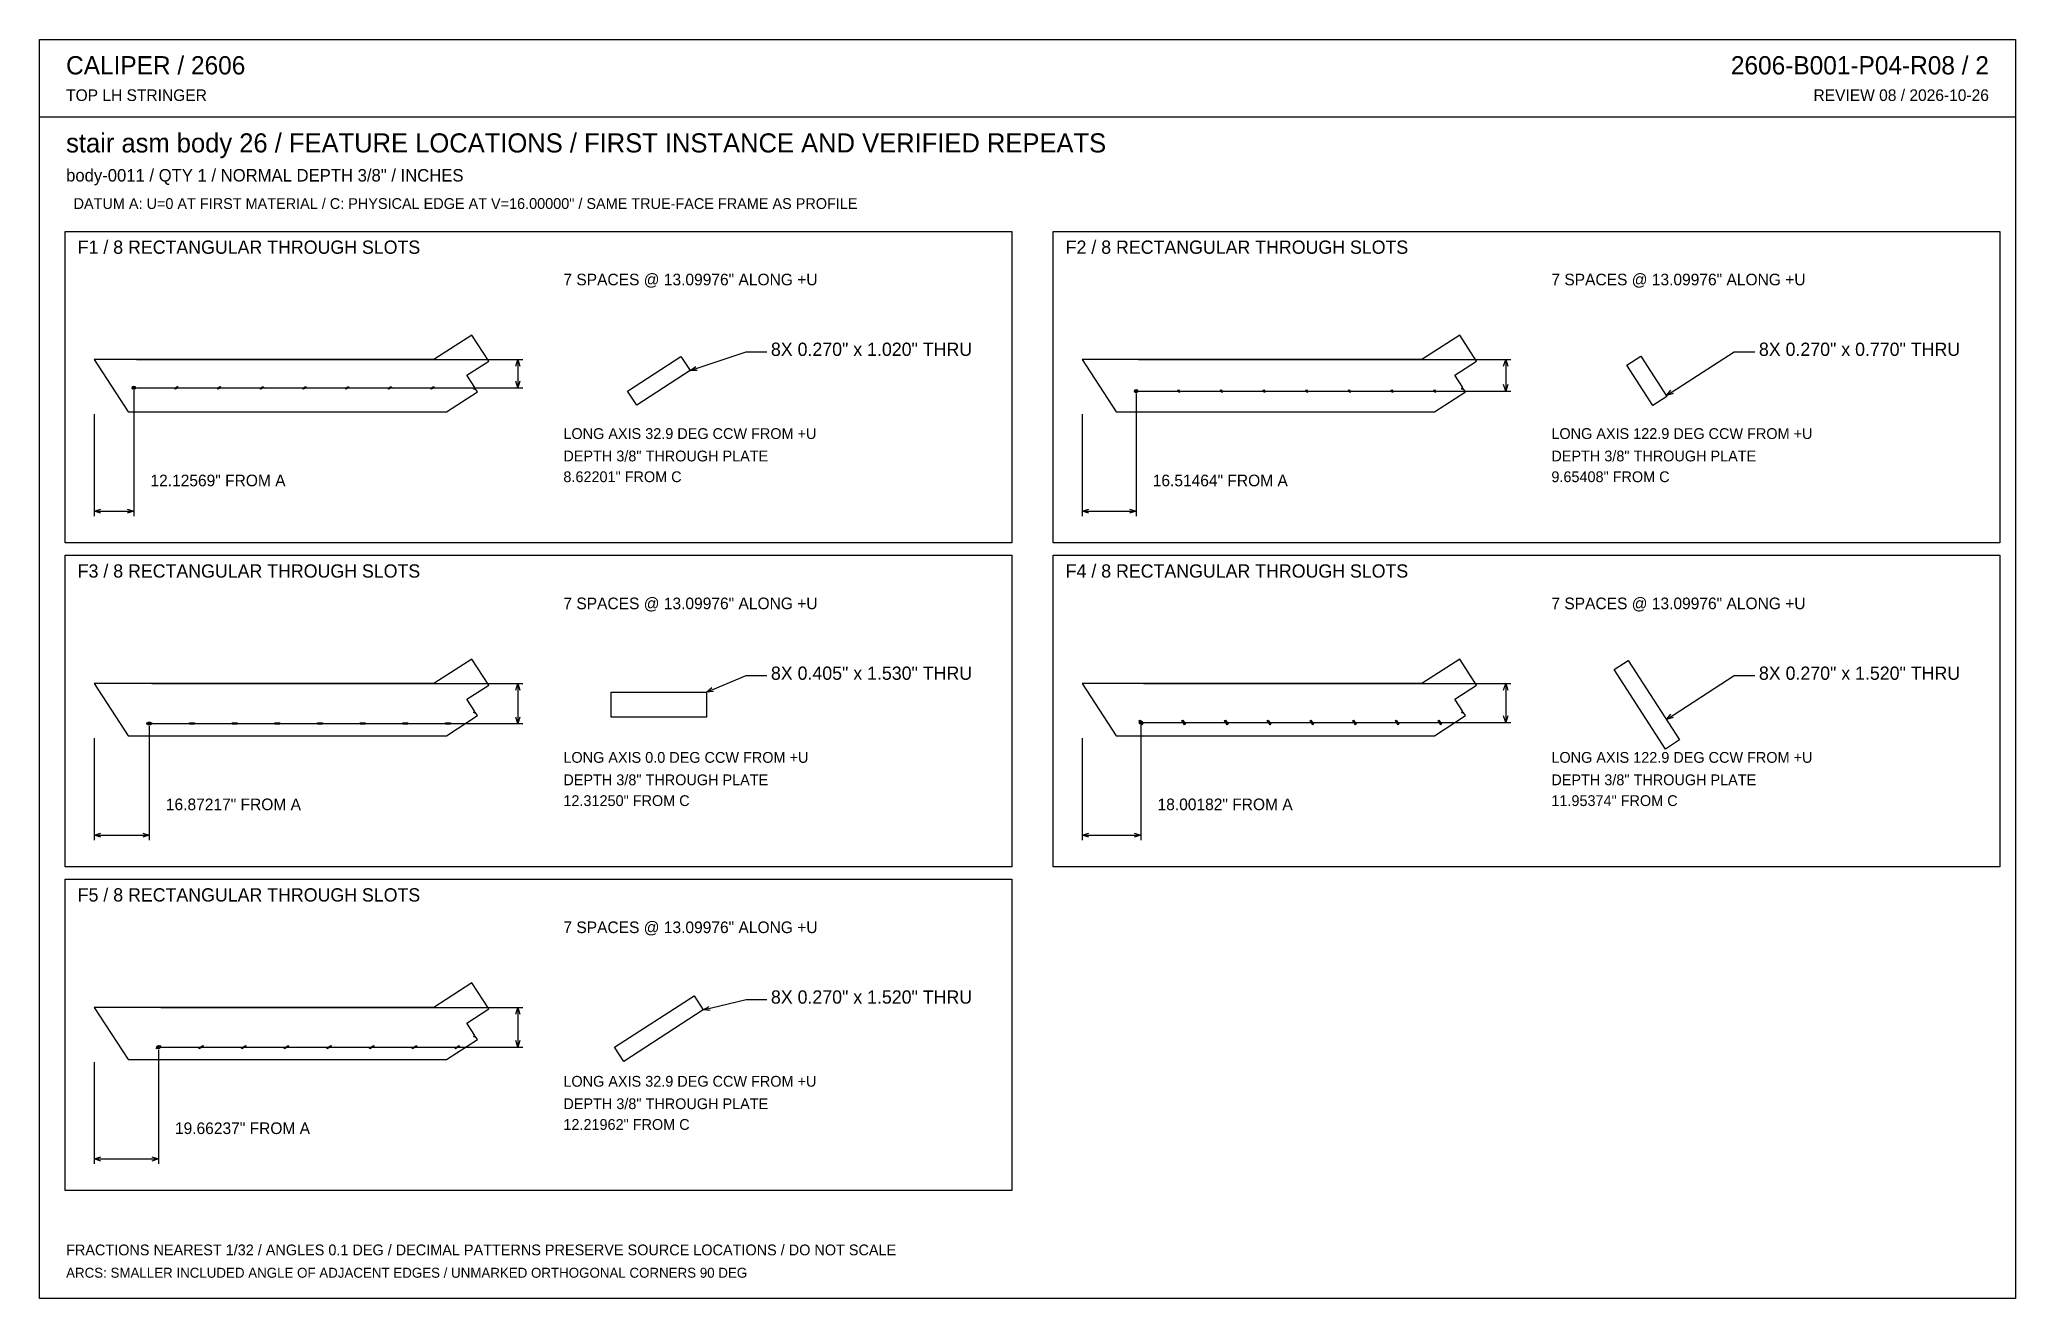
# Model space of a CAD drawing. Header units: inches. Extents: x 0.5 to 33.5, y 0.5 to 21.5.
import ezdxf
from ezdxf.enums import TextEntityAlignment as Align

# ---------------------------------------------------------------- set-up
doc = ezdxf.new("R2010")
doc.units = ezdxf.units.IN
doc.header["$MEASUREMENT"] = 0

msp = doc.modelspace()

# ---------------------------------------------------------------- linework, layer by layer
at = {"layer": 'ANNOTATION'}
for p, q in [((11.356, 15.99), (12.292, 16.306)), ((12.292, 16.306), (12.639, 16.306)), ((27.688, 15.574), (28.819, 16.306)), ((28.819, 16.306), (29.167, 16.306)), ((2.092, 16.174), (8.556, 16.174)), ((8.438, 16.063), (8.472, 16.174)), ((8.472, 16.174), (8.472, 15.704)), ((8.472, 16.174), (8.507, 16.063)), ((11.356, 15.99), (11.45, 16.058)), ((11.472, 15.992), (11.356, 15.99)), ((18.859, 16.174), (25.083, 16.174)), ((24.965, 16.063), (25, 16.174)), ((25, 16.174), (25, 15.647)), ((25, 16.174), (25.035, 16.063)), ((2.05, 15.662), (2.05, 13.556)), ((2.092, 15.704), (8.556, 15.704)), ((8.472, 15.704), (8.438, 15.815)), ((8.507, 15.815), (8.472, 15.704)), ((18.817, 15.606), (18.817, 13.556)), ((18.859, 15.647), (25.083, 15.647)), ((25, 15.647), (24.965, 15.759)), ((25.035, 15.759), (25, 15.647)), ((27.688, 15.574), (27.762, 15.663)), ((27.8, 15.605), (27.688, 15.574)), ((1.389, 15.26), (1.389, 13.556)), ((17.917, 15.26), (17.917, 13.556)), ((1.389, 13.639), (1.5, 13.674)), ((1.389, 13.639), (2.05, 13.639)), ((1.5, 13.604), (1.389, 13.639)), ((1.939, 13.674), (2.05, 13.639)), ((2.05, 13.639), (1.939, 13.604)), ((17.917, 13.639), (18.028, 13.674)), ((17.917, 13.639), (18.817, 13.639)), ((18.028, 13.604), (17.917, 13.639)), ((18.706, 13.674), (18.817, 13.639)), ((18.817, 13.639), (18.706, 13.604)), ((2.35, 10.757), (8.556, 10.757)), ((8.438, 10.646), (8.472, 10.757)), ((8.472, 10.757), (8.472, 10.086)), ((8.472, 10.757), (8.507, 10.646)), ((11.63, 10.614), (12.292, 10.889)), ((11.63, 10.614), (11.719, 10.688)), ((11.746, 10.624), (11.63, 10.614)), ((12.292, 10.889), (12.639, 10.889)), ((18.94, 10.757), (25.083, 10.757)), ((24.965, 10.646), (25, 10.757)), ((25, 10.757), (25, 10.105)), ((25, 10.757), (25.035, 10.646)), ((27.688, 10.157), (28.819, 10.889)), ((28.819, 10.889), (29.167, 10.889)), ((2.309, 10.044), (2.309, 8.139)), ((2.35, 10.086), (8.556, 10.086)), ((8.472, 10.086), (8.438, 10.197)), ((8.507, 10.197), (8.472, 10.086)), ((18.898, 10.064), (18.898, 8.139)), ((18.94, 10.105), (25.083, 10.105)), ((25, 10.105), (24.965, 10.216)), ((25.035, 10.216), (25, 10.105)), ((27.688, 10.157), (27.762, 10.246)), ((27.8, 10.188), (27.688, 10.157)), ((1.389, 9.843), (1.389, 8.139)), ((17.917, 9.843), (17.917, 8.139)), ((1.389, 8.222), (1.5, 8.257)), ((1.389, 8.222), (2.309, 8.222)), ((1.5, 8.188), (1.389, 8.222)), ((2.198, 8.257), (2.309, 8.222)), ((2.309, 8.222), (2.198, 8.188)), ((17.917, 8.222), (18.028, 8.257)), ((17.917, 8.222), (18.898, 8.222)), ((18.028, 8.188), (17.917, 8.222)), ((18.787, 8.257), (18.898, 8.222)), ((18.898, 8.222), (18.787, 8.188)), ((2.502, 5.34), (8.556, 5.34)), ((8.438, 5.229), (8.472, 5.34)), ((8.472, 5.34), (8.472, 4.674)), ((8.472, 5.34), (8.507, 5.229)), ((11.574, 5.298), (12.292, 5.472)), ((11.574, 5.298), (11.674, 5.358)), ((11.691, 5.29), (11.574, 5.298)), ((12.292, 5.472), (12.639, 5.472)), ((2.461, 4.633), (2.461, 2.722)), ((2.502, 4.674), (8.556, 4.674)), ((8.472, 4.674), (8.438, 4.785)), ((8.507, 4.785), (8.472, 4.674)), ((1.389, 4.426), (1.389, 2.722)), ((1.389, 2.806), (1.5, 2.84)), ((1.389, 2.806), (2.461, 2.806)), ((1.5, 2.771), (1.389, 2.806)), ((2.35, 2.84), (2.461, 2.806)), ((2.461, 2.806), (2.35, 2.771))]:
    msp.add_line(p, q, dxfattribs=at)
for centre in [(2.05, 15.704), (18.817, 15.647), (2.309, 10.086), (18.898, 10.105), (2.461, 4.674)]:
    msp.add_circle(centre, 0.0278, dxfattribs=at)
at = {"layer": 'OUTLINE'}
for p, q in [((0.472, 21.528), (33.528, 21.528)), ((0.472, 0.472), (0.472, 21.528)), ((33.528, 21.528), (33.528, 0.472)), ((0.472, 20.236), (33.528, 20.236)), ((0.903, 18.319), (16.736, 18.319)), ((0.903, 13.111), (0.903, 18.319)), ((16.736, 18.319), (16.736, 13.111)), ((17.431, 18.319), (33.264, 18.319)), ((17.431, 13.111), (17.431, 18.319)), ((33.264, 18.319), (33.264, 13.111)), ((7.705, 16.583), (7.071, 16.174)), ((7.986, 16.148), (7.705, 16.583)), ((24.233, 16.583), (23.599, 16.174)), ((24.514, 16.148), (24.233, 16.583)), ((10.311, 15.649), (11.203, 16.226)), ((11.203, 16.226), (11.356, 15.99)), ((27.025, 16.08), (27.261, 16.233)), ((27.261, 16.233), (27.697, 15.559)), ((7.071, 16.174), (1.389, 16.174)), ((1.389, 16.174), (1.953, 15.301)), ((7.62, 15.912), (7.986, 16.148)), ((7.753, 15.706), (7.62, 15.912)), ((11.356, 15.99), (10.464, 15.413)), ((23.599, 16.174), (17.917, 16.174)), ((17.917, 16.174), (18.481, 15.301)), ((24.148, 15.912), (24.514, 16.148)), ((24.281, 15.706), (24.148, 15.912)), ((27.461, 15.406), (27.025, 16.08)), ((2.023, 15.695), (2.069, 15.725)), ((2.031, 15.682), (2.023, 15.695)), ((2.077, 15.713), (2.031, 15.682)), ((2.069, 15.725), (2.077, 15.713)), ((2.737, 15.695), (2.783, 15.725)), ((2.745, 15.682), (2.737, 15.695)), ((2.791, 15.713), (2.745, 15.682)), ((2.783, 15.725), (2.791, 15.713)), ((3.451, 15.695), (3.497, 15.725)), ((3.459, 15.682), (3.451, 15.695)), ((3.505, 15.713), (3.459, 15.682)), ((3.497, 15.725), (3.505, 15.713)), ((4.165, 15.695), (4.211, 15.725)), ((4.173, 15.682), (4.165, 15.695)), ((4.219, 15.713), (4.173, 15.682)), ((4.211, 15.725), (4.219, 15.713)), ((4.879, 15.695), (4.926, 15.725)), ((4.887, 15.682), (4.879, 15.695)), ((4.934, 15.713), (4.887, 15.682)), ((4.926, 15.725), (4.934, 15.713)), ((5.593, 15.695), (5.64, 15.725)), ((5.601, 15.682), (5.593, 15.695)), ((5.648, 15.713), (5.601, 15.682)), ((5.64, 15.725), (5.648, 15.713)), ((6.307, 15.695), (6.354, 15.725)), ((6.315, 15.682), (6.307, 15.695)), ((6.362, 15.713), (6.315, 15.682)), ((6.354, 15.725), (6.362, 15.713)), ((7.021, 15.695), (7.068, 15.725)), ((7.029, 15.682), (7.021, 15.695)), ((7.076, 15.713), (7.029, 15.682)), ((7.068, 15.725), (7.076, 15.713)), ((7.279, 15.301), (7.798, 15.637)), ((7.735, 15.695), (7.753, 15.706)), ((7.743, 15.682), (7.735, 15.695)), ((7.743, 15.682), (7.761, 15.694)), ((7.798, 15.637), (7.761, 15.694)), ((10.464, 15.413), (10.311, 15.649)), ((18.799, 15.661), (18.812, 15.669)), ((18.822, 15.626), (18.799, 15.661)), ((18.812, 15.669), (18.834, 15.634)), ((18.834, 15.634), (18.822, 15.626)), ((19.513, 15.661), (19.526, 15.669)), ((19.536, 15.626), (19.513, 15.661)), ((19.526, 15.669), (19.549, 15.634)), ((19.549, 15.634), (19.536, 15.626)), ((20.227, 15.661), (20.24, 15.669)), ((20.25, 15.626), (20.227, 15.661)), ((20.24, 15.669), (20.263, 15.634)), ((20.263, 15.634), (20.25, 15.626)), ((20.942, 15.661), (20.954, 15.669)), ((20.964, 15.626), (20.942, 15.661)), ((20.954, 15.669), (20.977, 15.634)), ((20.977, 15.634), (20.964, 15.626)), ((21.656, 15.661), (21.668, 15.669)), ((21.678, 15.626), (21.656, 15.661)), ((21.668, 15.669), (21.691, 15.634)), ((21.691, 15.634), (21.678, 15.626)), ((22.37, 15.661), (22.382, 15.669)), ((22.393, 15.626), (22.37, 15.661)), ((22.382, 15.669), (22.405, 15.634)), ((22.405, 15.634), (22.393, 15.626)), ((23.084, 15.661), (23.096, 15.669)), ((23.107, 15.626), (23.084, 15.661)), ((23.096, 15.669), (23.119, 15.634)), ((23.119, 15.634), (23.107, 15.626)), ((23.798, 15.661), (23.81, 15.669)), ((23.821, 15.626), (23.798, 15.661)), ((23.806, 15.301), (24.325, 15.637)), ((23.81, 15.669), (23.833, 15.634)), ((23.833, 15.634), (23.821, 15.626)), ((24.263, 15.695), (24.281, 15.706)), ((24.271, 15.682), (24.263, 15.695)), ((24.271, 15.682), (24.289, 15.694)), ((24.325, 15.637), (24.289, 15.694)), ((27.697, 15.559), (27.461, 15.406)), ((1.953, 15.301), (7.279, 15.301)), ((18.481, 15.301), (23.806, 15.301)), ((16.736, 13.111), (0.903, 13.111)), ((0.903, 12.903), (16.736, 12.903)), ((0.903, 7.694), (0.903, 12.903)), ((16.736, 12.903), (16.736, 7.694)), ((33.264, 13.111), (17.431, 13.111)), ((17.431, 12.903), (33.264, 12.903)), ((17.431, 7.694), (17.431, 12.903)), ((33.264, 12.903), (33.264, 7.694)), ((7.705, 11.167), (7.071, 10.757)), ((7.986, 10.732), (7.705, 11.167)), ((24.233, 11.167), (23.599, 10.757)), ((24.514, 10.732), (24.233, 11.167)), ((26.813, 10.991), (27.049, 11.144)), ((27.673, 9.662), (26.813, 10.991)), ((27.049, 11.144), (27.909, 9.814)), ((7.071, 10.757), (1.389, 10.757)), ((1.389, 10.757), (1.953, 9.885)), ((7.62, 10.495), (7.986, 10.732)), ((10.036, 10.192), (10.036, 10.614)), ((10.036, 10.614), (11.63, 10.614)), ((11.63, 10.614), (11.63, 10.192)), ((23.599, 10.757), (17.917, 10.757)), ((17.917, 10.757), (18.481, 9.885)), ((24.148, 10.495), (24.514, 10.732)), ((7.753, 10.289), (7.62, 10.495)), ((7.735, 10.278), (7.753, 10.289)), ((7.743, 10.266), (7.735, 10.278)), ((7.743, 10.266), (7.761, 10.277)), ((7.798, 10.22), (7.761, 10.277)), ((24.281, 10.289), (24.148, 10.495)), ((24.263, 10.278), (24.281, 10.289)), ((24.271, 10.266), (24.263, 10.278)), ((24.271, 10.266), (24.289, 10.277)), ((24.325, 10.22), (24.289, 10.277)), ((2.267, 10.075), (2.267, 10.097)), ((2.267, 10.097), (2.35, 10.097)), ((2.35, 10.075), (2.267, 10.075)), ((2.35, 10.097), (2.35, 10.075)), ((2.981, 10.075), (2.981, 10.097)), ((2.981, 10.097), (3.064, 10.097)), ((3.064, 10.075), (2.981, 10.075)), ((3.064, 10.097), (3.064, 10.075)), ((3.695, 10.075), (3.695, 10.097)), ((3.695, 10.097), (3.778, 10.097)), ((3.778, 10.075), (3.695, 10.075)), ((3.778, 10.097), (3.778, 10.075)), ((4.409, 10.075), (4.409, 10.097)), ((4.409, 10.097), (4.493, 10.097)), ((4.493, 10.075), (4.409, 10.075)), ((4.493, 10.097), (4.493, 10.075)), ((5.123, 10.075), (5.123, 10.097)), ((5.123, 10.097), (5.207, 10.097)), ((5.207, 10.075), (5.123, 10.075)), ((5.207, 10.097), (5.207, 10.075)), ((5.837, 10.075), (5.837, 10.097)), ((5.837, 10.097), (5.921, 10.097)), ((5.921, 10.075), (5.837, 10.075)), ((5.921, 10.097), (5.921, 10.075)), ((6.551, 10.075), (6.551, 10.097)), ((6.551, 10.097), (6.635, 10.097)), ((6.635, 10.075), (6.551, 10.075)), ((6.635, 10.097), (6.635, 10.075)), ((7.266, 10.075), (7.266, 10.097)), ((7.266, 10.097), (7.349, 10.097)), ((7.349, 10.075), (7.266, 10.075)), ((7.279, 9.885), (7.798, 10.22)), ((7.349, 10.097), (7.349, 10.075)), ((11.63, 10.192), (10.036, 10.192)), ((18.869, 10.136), (18.882, 10.144)), ((18.914, 10.067), (18.869, 10.136)), ((18.882, 10.144), (18.927, 10.075)), ((18.927, 10.075), (18.914, 10.067)), ((19.583, 10.136), (19.596, 10.144)), ((19.628, 10.067), (19.583, 10.136)), ((19.596, 10.144), (19.641, 10.075)), ((19.641, 10.075), (19.628, 10.067)), ((20.297, 10.136), (20.31, 10.144)), ((20.342, 10.067), (20.297, 10.136)), ((20.31, 10.144), (20.355, 10.075)), ((20.355, 10.075), (20.342, 10.067)), ((21.012, 10.136), (21.024, 10.144)), ((21.057, 10.067), (21.012, 10.136)), ((21.024, 10.144), (21.069, 10.075)), ((21.069, 10.075), (21.057, 10.067)), ((21.726, 10.136), (21.738, 10.144)), ((21.771, 10.067), (21.726, 10.136)), ((21.738, 10.144), (21.783, 10.075)), ((21.783, 10.075), (21.771, 10.067)), ((22.44, 10.136), (22.452, 10.144)), ((22.485, 10.067), (22.44, 10.136)), ((22.452, 10.144), (22.497, 10.075)), ((22.497, 10.075), (22.485, 10.067)), ((23.154, 10.136), (23.166, 10.144)), ((23.199, 10.067), (23.154, 10.136)), ((23.166, 10.144), (23.211, 10.075)), ((23.211, 10.075), (23.199, 10.067)), ((23.806, 9.885), (24.325, 10.22)), ((23.868, 10.136), (23.88, 10.144)), ((23.913, 10.067), (23.868, 10.136)), ((23.88, 10.144), (23.925, 10.075)), ((23.925, 10.075), (23.913, 10.067)), ((1.953, 9.885), (7.279, 9.885)), ((18.481, 9.885), (23.806, 9.885)), ((27.909, 9.814), (27.673, 9.662)), ((16.736, 7.694), (0.903, 7.694)), ((33.264, 7.694), (17.431, 7.694)), ((0.903, 7.486), (16.736, 7.486)), ((0.903, 2.278), (0.903, 7.486)), ((16.736, 7.486), (16.736, 2.278)), ((7.705, 5.75), (7.071, 5.34)), ((7.986, 5.315), (7.705, 5.75)), ((7.071, 5.34), (1.389, 5.34)), ((1.389, 5.34), (1.953, 4.468)), ((7.62, 5.078), (7.986, 5.315)), ((10.092, 4.674), (11.422, 5.534)), ((11.574, 5.298), (10.245, 4.438)), ((11.422, 5.534), (11.574, 5.298)), ((7.753, 4.873), (7.62, 5.078)), ((2.422, 4.658), (2.492, 4.703)), ((2.43, 4.646), (2.422, 4.658)), ((2.499, 4.691), (2.43, 4.646)), ((2.492, 4.703), (2.499, 4.691)), ((3.136, 4.658), (3.206, 4.703)), ((3.144, 4.646), (3.136, 4.658)), ((3.214, 4.691), (3.144, 4.646)), ((3.206, 4.703), (3.214, 4.691)), ((3.85, 4.658), (3.92, 4.703)), ((3.858, 4.646), (3.85, 4.658)), ((3.928, 4.691), (3.858, 4.646)), ((3.92, 4.703), (3.928, 4.691)), ((4.564, 4.658), (4.634, 4.703)), ((4.572, 4.646), (4.564, 4.658)), ((4.642, 4.691), (4.572, 4.646)), ((4.634, 4.703), (4.642, 4.691)), ((5.278, 4.658), (5.348, 4.703)), ((5.286, 4.646), (5.278, 4.658)), ((5.356, 4.691), (5.286, 4.646)), ((5.348, 4.703), (5.356, 4.691)), ((5.992, 4.658), (6.062, 4.703)), ((6, 4.646), (5.992, 4.658)), ((6.07, 4.691), (6, 4.646)), ((6.062, 4.703), (6.07, 4.691)), ((6.706, 4.658), (6.776, 4.703)), ((6.714, 4.646), (6.706, 4.658)), ((6.784, 4.691), (6.714, 4.646)), ((6.776, 4.703), (6.784, 4.691)), ((7.279, 4.468), (7.798, 4.804)), ((7.421, 4.658), (7.49, 4.703)), ((7.429, 4.646), (7.421, 4.658)), ((7.498, 4.691), (7.429, 4.646)), ((7.49, 4.703), (7.498, 4.691)), ((7.735, 4.861), (7.753, 4.873)), ((7.743, 4.849), (7.735, 4.861)), ((7.743, 4.849), (7.761, 4.86)), ((7.798, 4.804), (7.761, 4.86)), ((10.245, 4.438), (10.092, 4.674)), ((1.953, 4.468), (7.279, 4.468)), ((16.736, 2.278), (0.903, 2.278)), ((33.528, 0.472), (0.472, 0.472))]:
    msp.add_line(p, q, dxfattribs=at)

# ---------------------------------------------------------------- texts
at = {"layer": 'ANNOTATION'}
for s, height, p in [('CALIPER / 2606', 0.30556, (0.917, 20.944)), ('TOP LH STRINGER', 0.19444, (0.917, 20.5)), ('stair asm body 26 / FEATURE LOCATIONS / FIRST INSTANCE AND VERIFIED REPEATS', 0.31944, (0.917, 19.639)), ('body-0011 / QTY 1 / NORMAL DEPTH 3/8" / INCHES', 0.20833, (0.917, 19.153)), ('DATUM A: U=0 AT FIRST MATERIAL / C: PHYSICAL EDGE AT V=16.00000" / SAME TRUE-FACE FRAME AS PROFILE', 0.18056, (1.042, 18.694)), ('F1 / 8 RECTANGULAR THROUGH SLOTS', 0.22222, (1.111, 17.944)), ('F2 / 8 RECTANGULAR THROUGH SLOTS', 0.22222, (17.639, 17.944)), ('7 SPACES @ 13.09976" ALONG +U', 0.19444, (9.236, 17.417)), ('7 SPACES @ 13.09976" ALONG +U', 0.19444, (25.764, 17.417)), ('8X 0.270" x 1.020" THRU', 0.22222, (12.708, 16.236)), ('8X 0.270" x 0.770" THRU', 0.22222, (29.236, 16.236)), ('LONG AXIS 32.9 DEG CCW FROM +U', 0.18056, (9.236, 14.847)), ('LONG AXIS 122.9 DEG CCW FROM +U', 0.18056, (25.764, 14.847)), ('DEPTH 3/8" THROUGH PLATE', 0.18056, (9.236, 14.472)), ('DEPTH 3/8" THROUGH PLATE', 0.18056, (25.764, 14.472)), ('12.12569" FROM A', 0.19444, (2.328, 14.056)), ('8.62201" FROM C', 0.18056, (9.236, 14.125)), ('16.51464" FROM A', 0.19444, (19.095, 14.056)), ('9.65408" FROM C', 0.18056, (25.764, 14.125)), ('F3 / 8 RECTANGULAR THROUGH SLOTS', 0.22222, (1.111, 12.528)), ('F4 / 8 RECTANGULAR THROUGH SLOTS', 0.22222, (17.639, 12.528)), ('7 SPACES @ 13.09976" ALONG +U', 0.19444, (9.236, 12)), ('7 SPACES @ 13.09976" ALONG +U', 0.19444, (25.764, 12)), ('8X 0.405" x 1.530" THRU', 0.22222, (12.708, 10.819)), ('8X 0.270" x 1.520" THRU', 0.22222, (29.236, 10.819)), ('LONG AXIS 0.0 DEG CCW FROM +U', 0.18056, (9.236, 9.431)), ('LONG AXIS 122.9 DEG CCW FROM +U', 0.18056, (25.764, 9.431)), ('DEPTH 3/8" THROUGH PLATE', 0.18056, (9.236, 9.056)), ('DEPTH 3/8" THROUGH PLATE', 0.18056, (25.764, 9.056)), ('16.87217" FROM A', 0.19444, (2.586, 8.639)), ('12.31250" FROM C', 0.18056, (9.236, 8.708)), ('18.00182" FROM A', 0.19444, (19.176, 8.639)), ('11.95374" FROM C', 0.18056, (25.764, 8.708)), ('F5 / 8 RECTANGULAR THROUGH SLOTS', 0.22222, (1.111, 7.111)), ('7 SPACES @ 13.09976" ALONG +U', 0.19444, (9.236, 6.583)), ('8X 0.270" x 1.520" THRU', 0.22222, (12.708, 5.403)), ('LONG AXIS 32.9 DEG CCW FROM +U', 0.18056, (9.236, 4.014)), ('DEPTH 3/8" THROUGH PLATE', 0.18056, (9.236, 3.639)), ('19.66237" FROM A', 0.19444, (2.738, 3.222)), ('12.21962" FROM C', 0.18056, (9.236, 3.292)), ('FRACTIONS NEAREST 1/32 / ANGLES 0.1 DEG / DECIMAL PATTERNS PRESERVE SOURCE LOCATIONS / DO NOT SCALE', 0.18056, (0.917, 1.194)), ('ARCS: SMALLER INCLUDED ANGLE OF ADJACENT EDGES / UNMARKED ORTHOGONAL CORNERS 90 DEG', 0.16667, (0.917, 0.819))]:
    msp.add_text(s, height=height, dxfattribs=at).set_placement(p)
for s, height, p in [('2606-B001-P04-R08 / 2', 0.30556, (33.083, 20.944)), ('REVIEW 08 / 2026-10-26', 0.19444, (33.083, 20.5))]:
    msp.add_text(s, height=height, dxfattribs=at).set_placement(p, align=Align.RIGHT)

doc.saveas('drawing.dxf')
